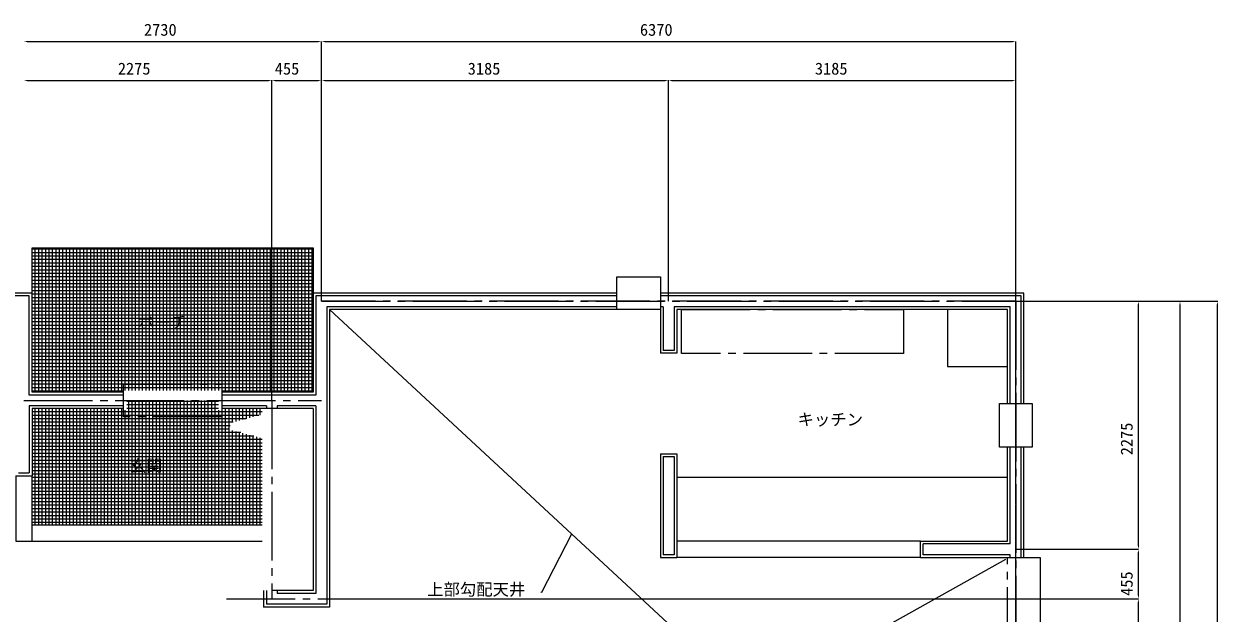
# Model space of a CAD drawing. Units: millimetres, scale not verified. Extents: x -9009 to 9017, y -6491 to 6483.
# Drawn here: x -1939 to 9017, y 1076 to 6483 of the extents above; entities that cross this region are included whole.
import ezdxf
from ezdxf.enums import TextEntityAlignment as Align

# ---------------------------------------------------------------- set-up
doc = ezdxf.new("R2010")
doc.units = ezdxf.units.MM
doc.header["$LTSCALE"] = 69.9359
doc.linetypes.add('CHAIN2', pattern=[12, 9, -1, 1, -1])
for name, color, linetype in [('0-0_補助線', 2, 'CHAIN2'), ('0-1_構造体厚', 7, 'Continuous'), ('0-2_仕上げ厚', 3, 'Continuous'), ('0-3_開口部補助', 4, 'CHAIN2'), ('0-6_その他', 134, 'Continuous'), ('0-7_ハッチング', 4, 'Continuous'), ('0-8_寸法', 2, 'Continuous'), ('0-9_文字', 3, 'Continuous')]:
    doc.layers.add(name, color=color, linetype=linetype)
doc.styles.add('ＭＳ ゴシック', font='')
doc.styles.get('ＭＳ ゴシック').set_extended_font_data('MS Gothic')

msp = doc.modelspace()

# ---------------------------------------------------------------- linework, layer by layer
at = {"layer": '0-0_補助線'}
for p, q in [((7160.65, -2052.63), (7160.65, 4024.88)), ((7160.65, 2524.88), (7160.65, 4024.88)), ((790.65, 3937.38), (7160.65, 3937.38)), ((7160.65, 3937.38), (790.65, 3937.38)), ((7160.65, 3937.38), (7160.65, -1977.63)), ((-1939.35, 3027.38), (790.65, 3027.38)), ((335.65, 3027.38), (335.65, 1207.38)), ((-80.45, 1207.38), (790.65, 1207.38))]:
    msp.add_line(p, q, dxfattribs=at)
msp.add_lwpolyline([(790.65, -1977.63), (7160.65, -1977.63), (7160.65, 3937.38)], dxfattribs=at)
at = {"layer": '0-1_構造体厚'}
for p, q in [((3500.65, 3987.38), (740.65, 3987.38)), ((7210.65, 3987.38), (3900.65, 3987.38)), ((7210.65, 2999.88), (7210.65, 3987.38)), ((840.65, 3887.38), (840.65, 2977.38)), ((3500.65, 3887.38), (840.65, 3887.38)), ((3925.65, 3887.38), (3900.65, 3887.38)), ((3925.65, 3887.38), (3925.65, 3487.38)), ((4025.65, 3887.38), (4025.65, 3487.38)), ((7110.65, 3887.38), (4025.65, 3887.38)), ((7110.65, 2999.88), (7110.65, 3887.38)), ((4025.65, 3487.38), (3925.65, 3487.38)), ((-1024.35, 3077.38), (-1889.35, 3077.38)), ((-1889.35, 2977.38), (-1889.35, 2362.38)), ((-1024.35, 2977.38), (-1889.35, 2977.38)), ((285.65, 2977.38), (-124.35, 2977.38)), ((285.65, 2977.38), (285.65, 2952.38)), ((740.65, 2977.38), (385.65, 2977.38)), ((385.65, 2977.38), (385.65, 2952.38)), ((740.65, 2977.38), (740.65, 1257.38)), ((840.65, 2977.38), (840.65, 1157.38)), ((7110.65, 1712.38), (7110.65, 2599.88)), ((7210.65, 1587.38), (7210.65, 2599.88)), ((3925.65, 2512.38), (4025.65, 2512.38)), ((3925.65, 2512.38), (3925.65, 1612.38)), ((4025.65, 2512.38), (4025.65, 1612.38)), ((-1989.35, 2362.38), (-1889.35, 2362.38)), ((7110.65, 1712.38), (6310.65, 1712.38)), ((6310.65, 1612.38), (6310.65, 1712.38)), ((4025.65, 1612.38), (3925.65, 1612.38)), ((7110.65, 1612.38), (6310.65, 1612.38)), ((7110.65, 1587.38), (7110.65, 1612.38)), ((285.65, 1282.38), (285.65, 1157.38)), ((385.65, 1282.38), (385.65, 1257.38)), ((740.65, 1257.38), (385.65, 1257.38)), ((840.65, 1157.38), (285.65, 1157.38))]:
    msp.add_line(p, q, dxfattribs=at)
for points in [[(-1889.35, 3077.38), (-1889.35, 3987.38), (-4949.35, 3987.38)], [(740.65, 3987.38), (740.65, 3077.38), (-124.35, 3077.38)]]:
    msp.add_lwpolyline(points, dxfattribs=at)
at = {"layer": '0-2_仕上げ厚'}
for p, q in [((3500.65, 4012.38), (715.65, 4012.38)), ((7235.65, 4012.38), (3900.65, 4012.38)), ((7235.65, 2999.88), (7235.65, 4012.38)), ((865.65, 3862.38), (865.65, 2952.38)), ((3500.65, 3862.38), (865.65, 3862.38)), ((3900.65, 3862.38), (3900.65, 3462.38)), ((4050.65, 3862.38), (4050.65, 3462.38)), ((7085.65, 3862.38), (4050.65, 3862.38)), ((7085.65, 2999.88), (7085.65, 3862.38)), ((4050.65, 3462.38), (3900.65, 3462.38)), ((-1024.35, 3102.38), (-1864.35, 3102.38)), ((-1864.35, 2952.38), (-1864.35, 2337.38)), ((-1024.35, 2952.38), (-1864.35, 2952.38)), ((715.65, 2952.38), (-124.35, 2952.38)), ((715.65, 2952.38), (715.65, 1282.38)), ((865.65, 2952.38), (865.65, 1132.38)), ((3900.65, 2537.38), (4050.65, 2537.38)), ((3900.65, 2537.38), (3900.65, 1587.38)), ((4050.65, 2537.38), (4050.65, 1587.38)), ((7085.65, 1737.38), (7085.65, 2599.88)), ((7235.65, 1587.38), (7235.65, 2599.88)), ((-2014.35, 2337.38), (-1864.35, 2337.38)), ((6285.65, 1737.38), (7085.65, 1737.38)), ((6285.65, 1587.38), (6285.65, 1737.38)), ((3900.65, 1587.38), (4050.65, 1587.38)), ((6285.65, 1587.38), (7085.65, 1587.38)), ((260.65, 1282.38), (260.65, 1132.38)), ((715.65, 1282.38), (335.65, 1282.38)), ((865.65, 1132.38), (260.65, 1132.38))]:
    msp.add_line(p, q, dxfattribs=at)
for points in [[(-1864.35, 3102.38), (-1864.35, 4012.38), (-4949.35, 4012.38)], [(715.65, 4012.38), (715.65, 3102.38), (-124.35, 3102.38)]]:
    msp.add_lwpolyline(points, dxfattribs=at)
at = {"layer": '0-3_開口部補助'}
for points in [[(3500.65, 4162.38), (3900.65, 4162.38), (3900.65, 3862.38), (3500.65, 3862.38)], [(-1024.35, 3177.38), (-124.35, 3177.38), (-124.35, 2877.38), (-1024.35, 2877.38)], [(7010.65, 2999.88), (7310.65, 2999.88), (7310.65, 2599.88), (7010.65, 2599.88)], [(7085.65, -992.63), (7085.65, 1587.38), (7385.65, 1587.38), (7385.65, -992.63)]]:
    msp.add_lwpolyline(points, close=True, dxfattribs=at)
at = {"layer": '0-6_その他'}
for p, q in [((4050.65, 2325.2), (7085.65, 2325.2)), ((6285.65, 1737.38), (4050.65, 1737.38)), ((6285.65, 1587.38), (4050.65, 1587.38))]:
    msp.add_line(p, q, dxfattribs=at)
at = {"layer": '0-6_その他', "linetype": 'CHAIN2'}
for points in [[(4094.19, 3862.38), (6130.89, 3862.38), (6130.89, 3456.92), (4094.19, 3456.92)], [(7085.65, 3862.38), (6533.42, 3862.38), (6533.42, 3339.76), (7085.65, 3339.76)]]:
    msp.add_lwpolyline(points, close=True, dxfattribs=at)
at = {"layer": '0-6_その他'}
msp.add_lwpolyline([(-2014.35, 2337.38), (-2014.35, 1737.38), (-1864.35, 1737.38), (-1864.35, 2337.38)], dxfattribs=at)
at = {"layer": '0-7_ハッチング'}
for p, q in [((715.65, 4414.83), (-1864.35, 4414.83)), ((715.65, 4383.08), (-1864.35, 4383.08)), ((-1834.32, 3102.38), (-1834.32, 4427.38)), ((-1802.57, 3102.38), (-1802.57, 4427.38)), ((-1770.82, 3102.38), (-1770.82, 4427.38)), ((-1739.07, 3102.38), (-1739.07, 4427.38)), ((-1707.32, 3102.38), (-1707.32, 4427.38)), ((-1675.57, 3102.38), (-1675.57, 4427.38)), ((-1643.82, 3102.38), (-1643.82, 4427.38)), ((-1612.07, 3102.38), (-1612.07, 4427.38)), ((-1580.32, 3102.38), (-1580.32, 4427.38)), ((-1548.57, 3102.38), (-1548.57, 4427.38)), ((-1516.82, 3102.38), (-1516.82, 4427.38)), ((-1485.07, 3102.38), (-1485.07, 4427.38)), ((-1453.32, 3102.38), (-1453.32, 4427.38)), ((-1421.57, 3102.38), (-1421.57, 4427.38)), ((-1389.82, 3102.38), (-1389.82, 4427.38)), ((-1358.07, 3102.38), (-1358.07, 4427.38)), ((-1326.32, 3102.38), (-1326.32, 4427.38)), ((-1294.57, 3102.38), (-1294.57, 4427.38)), ((-1262.82, 3102.38), (-1262.82, 4427.38)), ((-1231.07, 3102.38), (-1231.07, 4427.38)), ((-1199.32, 3102.38), (-1199.32, 4427.38)), ((-1167.57, 3102.38), (-1167.57, 4427.38)), ((-1135.82, 3102.38), (-1135.82, 4427.38)), ((-1104.07, 3102.38), (-1104.07, 4427.38)), ((-1072.32, 3102.38), (-1072.32, 4427.38)), ((-1040.57, 3102.38), (-1040.57, 4427.38)), ((-1008.82, 3117.38), (-1008.82, 4427.38)), ((-977.07, 3117.38), (-977.07, 4427.38)), ((-945.32, 3117.38), (-945.32, 4427.38)), ((-913.57, 3117.38), (-913.57, 4427.38)), ((-881.82, 3117.38), (-881.82, 4427.38)), ((-850.07, 3117.38), (-850.07, 4427.38)), ((-818.32, 3117.38), (-818.32, 4427.38)), ((-786.57, 3117.38), (-786.57, 4427.38)), ((-754.82, 3117.38), (-754.82, 4427.38)), ((-723.07, 3117.38), (-723.07, 4427.38)), ((-691.32, 3117.38), (-691.32, 4427.38)), ((-659.57, 3117.38), (-659.57, 4427.38)), ((-627.82, 3117.38), (-627.82, 4427.38)), ((-596.07, 3117.38), (-596.07, 4427.38)), ((-564.32, 3117.38), (-564.32, 4427.38)), ((-532.57, 3117.38), (-532.57, 4427.38)), ((-500.82, 3117.38), (-500.82, 4427.38)), ((-469.07, 3117.38), (-469.07, 4427.38)), ((-437.32, 3117.38), (-437.32, 4427.38)), ((-405.57, 3117.38), (-405.57, 4427.38)), ((-373.82, 3117.38), (-373.82, 4427.38)), ((-342.07, 3117.38), (-342.07, 4427.38)), ((-310.32, 3117.38), (-310.32, 4427.38)), ((-278.57, 3117.38), (-278.57, 4427.38)), ((-246.82, 3117.38), (-246.82, 4427.38)), ((-215.07, 3117.38), (-215.07, 4427.38)), ((-183.32, 3117.38), (-183.32, 4427.38)), ((-151.57, 3117.38), (-151.57, 4427.38)), ((-119.82, 3102.38), (-119.82, 4427.38)), ((-88.07, 3102.38), (-88.07, 4427.38)), ((-56.32, 3102.38), (-56.32, 4427.38)), ((-24.57, 3102.38), (-24.57, 4427.38)), ((7.18, 3102.38), (7.18, 4427.38)), ((38.93, 3102.38), (38.93, 4427.38)), ((70.68, 3102.38), (70.68, 4427.38)), ((102.43, 3102.38), (102.43, 4427.38)), ((134.18, 3102.38), (134.18, 4427.38)), ((165.93, 3102.38), (165.93, 4427.38)), ((197.68, 3102.38), (197.68, 4427.38)), ((229.43, 3102.38), (229.43, 4427.38)), ((261.18, 3102.38), (261.18, 4427.38)), ((292.93, 3102.38), (292.93, 4427.38)), ((324.68, 3102.38), (324.68, 4427.38)), ((356.43, 3102.38), (356.43, 4427.38)), ((388.18, 3102.38), (388.18, 4427.38)), ((419.93, 3102.38), (419.93, 4427.38)), ((451.68, 3102.38), (451.68, 4427.38)), ((483.43, 3102.38), (483.43, 4427.38)), ((515.18, 3102.38), (515.18, 4427.38)), ((546.93, 3102.38), (546.93, 4427.38)), ((578.68, 3102.38), (578.68, 4427.38)), ((610.43, 3102.38), (610.43, 4427.38)), ((642.18, 3102.38), (642.18, 4427.38)), ((673.93, 3102.38), (673.93, 4427.38)), ((705.68, 3102.38), (705.68, 4427.38)), ((715.65, 4351.33), (-1864.35, 4351.33)), ((715.65, 4319.58), (-1864.35, 4319.58)), ((715.65, 4287.83), (-1864.35, 4287.83)), ((715.65, 4256.08), (-1864.35, 4256.08)), ((715.65, 4224.33), (-1864.35, 4224.33)), ((715.65, 4192.58), (-1864.35, 4192.58)), ((715.65, 4160.83), (-1864.35, 4160.83)), ((715.65, 4129.08), (-1864.35, 4129.08)), ((715.65, 4097.33), (-1864.35, 4097.33)), ((715.65, 4065.58), (-1864.35, 4065.58)), ((715.65, 4033.83), (-1864.35, 4033.83)), ((715.65, 4002.08), (-1864.35, 4002.08)), ((715.65, 3970.33), (-1864.35, 3970.33)), ((715.65, 3938.58), (-1864.35, 3938.58)), ((715.65, 3906.83), (-1864.35, 3906.83)), ((715.65, 3875.08), (-1864.35, 3875.08)), ((715.65, 3843.33), (-1864.35, 3843.33)), ((865.65, 3862.38), (7085.65, -1902.63)), ((715.65, 3811.58), (-1864.35, 3811.58)), ((715.65, 3779.83), (-1864.35, 3779.83)), ((715.65, 3748.08), (-1864.35, 3748.08)), ((715.65, 3716.33), (-1864.35, 3716.33)), ((715.65, 3684.58), (-1864.35, 3684.58)), ((715.65, 3652.83), (-1864.35, 3652.83)), ((715.65, 3621.08), (-1864.35, 3621.08)), ((715.65, 3589.32), (-1864.35, 3589.32)), ((715.65, 3557.57), (-1864.35, 3557.57)), ((715.65, 3525.82), (-1864.35, 3525.82)), ((715.65, 3494.07), (-1864.35, 3494.07)), ((715.65, 3462.32), (-1864.35, 3462.32)), ((715.65, 3430.57), (-1864.35, 3430.57)), ((715.65, 3398.82), (-1864.35, 3398.82)), ((715.65, 3367.07), (-1864.35, 3367.07)), ((715.65, 3335.32), (-1864.35, 3335.32)), ((715.65, 3303.57), (-1864.35, 3303.57)), ((715.65, 3271.82), (-1864.35, 3271.82)), ((715.65, 3240.07), (-1864.35, 3240.07)), ((715.65, 3208.32), (-1864.35, 3208.32)), ((715.65, 3176.57), (-1864.35, 3176.57)), ((715.65, 3144.82), (-1864.35, 3144.82)), ((-1024.35, 3113.07), (-1864.35, 3113.07)), ((715.65, 3113.07), (-124.35, 3113.07)), ((-154.35, 3017.82), (-994.35, 3017.82)), ((-154.35, 2986.07), (-994.35, 2986.07)), ((-977.07, 1887.38), (-977.07, 3027.38)), ((-945.32, 1887.38), (-945.32, 3027.38)), ((-913.57, 1887.38), (-913.57, 3027.38)), ((-881.82, 1887.38), (-881.82, 3027.38)), ((-850.07, 1887.38), (-850.07, 3027.38)), ((-818.32, 1887.38), (-818.32, 3027.38)), ((-786.57, 1887.38), (-786.57, 3027.38)), ((-754.82, 1887.38), (-754.82, 3027.38)), ((-723.07, 1887.38), (-723.07, 3027.38)), ((-691.32, 1887.38), (-691.32, 3027.38)), ((-659.57, 1887.38), (-659.57, 3027.38)), ((-627.82, 1887.38), (-627.82, 3027.38)), ((-596.07, 1887.38), (-596.07, 3027.38)), ((-564.32, 1887.38), (-564.32, 3027.38)), ((-532.57, 1887.38), (-532.57, 3027.38)), ((-500.82, 1887.38), (-500.82, 3027.38)), ((-469.07, 1887.38), (-469.07, 3027.38)), ((-437.32, 1887.38), (-437.32, 3027.38)), ((-405.57, 1887.38), (-405.57, 3027.38)), ((-373.82, 1887.38), (-373.82, 3027.38)), ((-342.07, 1887.38), (-342.07, 3027.38)), ((-310.32, 1887.38), (-310.32, 3027.38)), ((-278.57, 1887.38), (-278.57, 3027.38)), ((-246.82, 1887.38), (-246.82, 3027.38)), ((-215.07, 1887.38), (-215.07, 3027.38)), ((-183.32, 1887.38), (-183.32, 3027.38)), ((245.65, 2922.57), (-1864.35, 2922.57)), ((217.89, 2890.82), (-1864.35, 2890.82)), ((99.4, 2859.07), (-1864.35, 2859.07)), ((-1834.32, 1887.38), (-1834.32, 2952.38)), ((-1802.57, 1887.38), (-1802.57, 2952.38)), ((-1770.82, 1887.38), (-1770.82, 2952.38)), ((-1739.07, 1887.38), (-1739.07, 2952.38)), ((-1707.32, 1887.38), (-1707.32, 2952.38)), ((-1675.57, 1887.38), (-1675.57, 2952.38)), ((-1643.82, 1887.38), (-1643.82, 2952.38)), ((-1612.07, 1887.38), (-1612.07, 2952.38)), ((-1580.32, 1887.38), (-1580.32, 2952.38)), ((-1548.57, 1887.38), (-1548.57, 2952.38)), ((-1516.82, 1887.38), (-1516.82, 2952.38)), ((-1485.07, 1887.38), (-1485.07, 2952.38)), ((-1453.32, 1887.38), (-1453.32, 2952.38)), ((-1421.57, 1887.38), (-1421.57, 2952.38)), ((-1389.82, 1887.38), (-1389.82, 2952.38)), ((-1358.07, 1887.38), (-1358.07, 2952.38)), ((-1326.32, 1887.38), (-1326.32, 2952.38)), ((-1294.57, 1887.38), (-1294.57, 2952.38)), ((-1262.82, 1887.38), (-1262.82, 2952.38)), ((-1231.07, 1887.38), (-1231.07, 2952.38)), ((-1199.32, 1887.38), (-1199.32, 2952.38)), ((-1167.57, 1887.38), (-1167.57, 2952.38)), ((-1135.82, 1887.38), (-1135.82, 2952.38)), ((-1104.07, 1887.38), (-1104.07, 2952.38)), ((-1072.32, 1887.38), (-1072.32, 2952.38)), ((-1040.57, 1887.38), (-1040.57, 2952.38)), ((-1008.82, 1887.38), (-1008.82, 2937.38)), ((-154.35, 2954.32), (-994.35, 2954.32)), ((-151.57, 1887.38), (-151.57, 2937.38)), ((-119.82, 1887.38), (-119.82, 2952.38)), ((-88.07, 1887.38), (-88.07, 2952.38)), ((-56.32, 1887.38), (-56.32, 2952.38)), ((-24.57, 2825.86), (-24.57, 2952.38)), ((7.18, 2834.36), (7.18, 2952.38)), ((38.93, 2842.87), (38.93, 2952.38)), ((70.68, 2851.38), (70.68, 2952.38)), ((102.43, 2859.89), (102.43, 2952.38)), ((134.18, 2868.39), (134.18, 2952.38)), ((165.93, 2876.9), (165.93, 2952.38)), ((197.68, 2885.41), (197.68, 2952.38)), ((229.43, 2893.92), (229.43, 2952.38)), ((-19.09, 2827.32), (-1864.35, 2827.32)), ((-47.07, 2795.57), (-1864.35, 2795.57)), ((-52.18, 2763.82), (-1864.35, 2763.82)), ((-24.57, 1887.38), (-24.57, 2752.59)), ((7.18, 1887.38), (7.18, 2744.09)), ((52.01, 2732.07), (-1864.35, 2732.07)), ((170.5, 2700.32), (-1864.35, 2700.32)), ((245.65, 2668.57), (-1864.35, 2668.57)), ((245.65, 2636.82), (-1864.35, 2636.82)), ((38.93, 1887.38), (38.93, 2735.58)), ((70.68, 1887.38), (70.68, 2727.07)), ((102.43, 1887.38), (102.43, 2718.56)), ((134.18, 1887.38), (134.18, 2710.06)), ((165.93, 1887.38), (165.93, 2701.55)), ((197.68, 1887.38), (197.68, 2693.04)), ((229.43, 1887.38), (229.43, 2684.53)), ((245.65, 2605.07), (-1864.35, 2605.07)), ((245.65, 2573.32), (-1864.35, 2573.32)), ((245.65, 2541.57), (-1864.35, 2541.57)), ((245.65, 2509.82), (-1864.35, 2509.82)), ((245.65, 2478.07), (-1864.35, 2478.07)), ((245.65, 2446.32), (-1864.35, 2446.32)), ((245.65, 2414.57), (-1864.35, 2414.57)), ((245.65, 2382.82), (-1864.35, 2382.82)), ((245.65, 2351.07), (-1864.35, 2351.07)), ((245.65, 2319.32), (-1864.35, 2319.32)), ((245.65, 2287.57), (-1864.35, 2287.57)), ((245.65, 2255.82), (-1864.35, 2255.82)), ((245.65, 2224.07), (-1864.35, 2224.07)), ((245.65, 2192.32), (-1864.35, 2192.32)), ((245.65, 2160.57), (-1864.35, 2160.57)), ((245.65, 2128.82), (-1864.35, 2128.82)), ((245.65, 2097.07), (-1864.35, 2097.07)), ((245.65, 2065.32), (-1864.35, 2065.32)), ((245.65, 2033.57), (-1864.35, 2033.57)), ((245.65, 2001.82), (-1864.35, 2001.82)), ((245.65, 1970.07), (-1864.35, 1970.07)), ((245.65, 1938.32), (-1864.35, 1938.32)), ((245.65, 1906.57), (-1864.35, 1906.57)), ((-1864.35, 1887.38), (245.65, 1887.38)), ((-1864.35, 1737.38), (245.65, 1737.38)), ((865.65, -1902.63), (7070.65, 1572.38))]:
    msp.add_line(p, q, dxfattribs=at)
msp.add_lwpolyline([(-1864.35, 4012.38), (-1864.35, 4427.38), (715.65, 4427.38), (715.65, 4012.38)], dxfattribs=at)
at = {"layer": '0-8_寸法'}
for p, q in [((-1909.35, 6320.93), (760.65, 6320.93)), ((790.65, 3938), (790.65, 6322.18)), ((790.65, 3938), (790.65, 6322.18)), ((820.65, 6320.93), (7130.65, 6320.93)), ((7160.65, 3938), (7160.65, 6322.18)), ((-1909.35, 5964.1), (305.65, 5964.1)), ((335.65, 3028), (335.65, 5965.35)), ((335.65, 3028), (335.65, 5965.35)), ((365.65, 5964.1), (760.65, 5964.1)), ((790.65, 3938), (790.65, 5965.35)), ((790.65, 3938), (790.65, 5965.35)), ((820.65, 5964.1), (3945.65, 5964.1)), ((3975.65, 3938), (3975.65, 5965.35)), ((3975.65, 3938), (3975.65, 5965.35)), ((4005.65, 5964.1), (7130.65, 5964.1)), ((7160.65, 3938), (7160.65, 5965.35)), ((7161.28, 3937.38), (8287.71, 3937.38)), ((7161.28, 3937.38), (8669.14, 3937.38)), ((7161.28, 3937.38), (9013.66, 3937.38)), ((8286.46, 1692.38), (8286.46, 3907.38)), ((8667.89, -1947.63), (8667.89, 3907.38)), ((9012.41, -2857.63), (9012.41, 3907.38)), ((7161.28, 1662.38), (8287.71, 1662.38)), ((7161.28, 1662.38), (8287.71, 1662.38)), ((8286.46, 1237.38), (8286.46, 1632.38)), ((791.28, 1207.38), (8287.71, 1207.38)), ((791.28, 1207.38), (8287.71, 1207.38)), ((8286.46, -127.62), (8286.46, 1177.38))]:
    msp.add_line(p, q, dxfattribs=at)
for points in [[(-1939.35, 6320.93), (-1909.35, 6325.93), (-1909.35, 6315.93)], [(790.65, 6320.93), (760.65, 6315.93), (760.65, 6325.93)], [(790.65, 6320.93), (820.65, 6325.93), (820.65, 6315.93)], [(7160.65, 6320.93), (7130.65, 6315.93), (7130.65, 6325.93)], [(-1939.35, 5964.1), (-1909.35, 5969.1), (-1909.35, 5959.1)], [(335.65, 5964.1), (305.65, 5959.1), (305.65, 5969.1)], [(335.65, 5964.1), (365.65, 5969.1), (365.65, 5959.1)], [(790.65, 5964.1), (760.65, 5959.1), (760.65, 5969.1)], [(790.65, 5964.1), (820.65, 5969.1), (820.65, 5959.1)], [(3975.65, 5964.1), (3945.65, 5959.1), (3945.65, 5969.1)], [(3975.65, 5964.1), (4005.65, 5969.1), (4005.65, 5959.1)], [(7160.65, 5964.1), (7130.65, 5959.1), (7130.65, 5969.1)], [(8286.46, 3937.38), (8291.46, 3907.38), (8281.46, 3907.38)], [(8667.89, 3937.38), (8672.89, 3907.38), (8662.89, 3907.38)], [(9012.41, 3937.38), (9017.41, 3907.38), (9007.41, 3907.38)], [(8286.46, 1662.38), (8281.46, 1692.38), (8291.46, 1692.38)], [(8286.46, 1662.38), (8291.46, 1632.38), (8281.46, 1632.38)], [(8286.46, 1207.38), (8281.46, 1237.38), (8291.46, 1237.38)], [(8286.46, 1207.38), (8291.46, 1177.38), (8281.46, 1177.38)]]:
    msp.add_solid(points, dxfattribs=at)
at = {"layer": '0-9_文字'}
msp.add_lwpolyline([(3085.9, 1799.29), (2810.53, 1265.78), (2802.53, 1265.78)], dxfattribs=at)
msp.add_solid([(3086.49, 1798.98), (3085.31, 1799.59), (3087.74, 1802.84)], dxfattribs=at)

# ---------------------------------------------------------------- texts
at = {"layer": '0-8_寸法', "color": 3, "style": 'ＭＳ ゴシック'}
for s, p in [('2730', (-836.85, 6340.93)), ('6370', (3713.15, 6340.93)), ('2275', (-1076.85, 5984.1)), ('455', (363.15, 5984.1)), ('3185', (2133.15, 5984.1)), ('3185', (5318.15, 5984.1))]:
    msp.add_text(s, height=110, dxfattribs=at).set_placement(p, align=Align.BOTTOM_LEFT)
for s, p in [('2275', (8266.46, 2524.88)), ('455', (8266.46, 1234.88))]:
    msp.add_text(s, height=110, rotation=90, dxfattribs=at).set_placement(p, align=Align.BOTTOM_LEFT)
at = {"layer": '0-9_文字', "style": 'ＭＳ ゴシック'}
for s, p in [('ポーチ', (-892.67, 3656.74)), ('キッチン', (5159.5, 2764.67)), ('玄関', (-967.26, 2341.71)), ('上部勾配天井', (1760.53, 1205.78))]:
    msp.add_text(s, height=110, dxfattribs=at).set_placement(p, align=Align.BOTTOM_LEFT)

doc.saveas('drawing.dxf')
